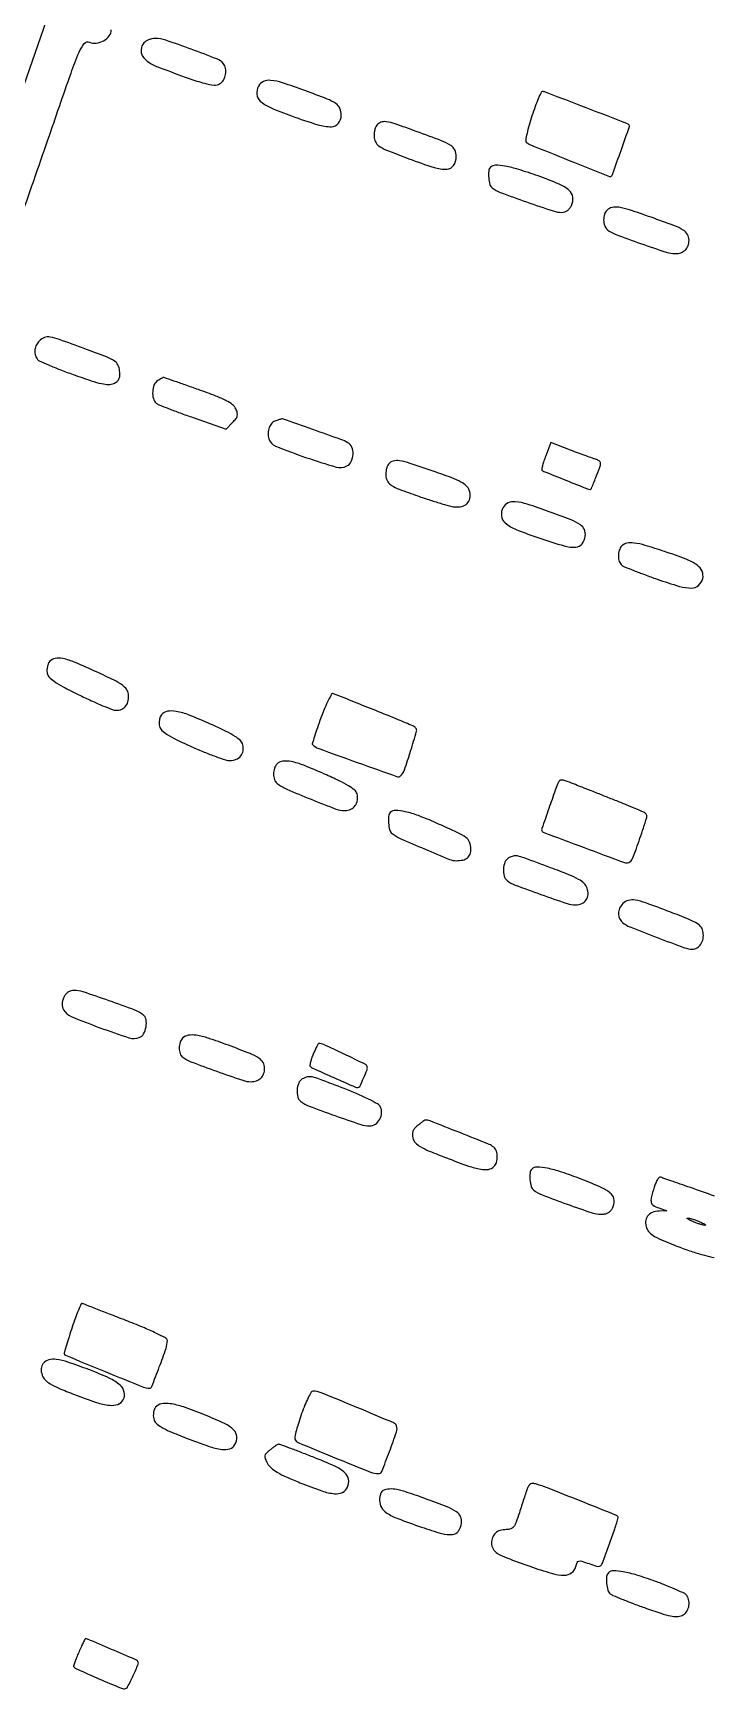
# Model space of a CAD drawing. Header units: metres. Extents: x 244 to 6504, y 133 to 4776.
# Drawn here: x 3679.8 to 3831.9, y 2188.7 to 2560.9 of the extents above; entities that cross this region are included whole.
import ezdxf

# ---------------------------------------------------------------- set-up
doc = ezdxf.new("R2010")
doc.units = ezdxf.units.M
doc.header["$MEASUREMENT"] = 0

msp = doc.modelspace()

# ---------------------------------------------------------------- linework, layer by layer
for points in [[(3073.43, 1797.58, -0.000015), (3212.47, 1744.26, -0.000001), (3356.48, 1689.04, -0.090549)], [(3360.94, 1697.34, -0.000001), (3222.9, 1750.06, -0.000075), (3098.13, 1797.73, -0.00214)], [(2390.74, 4302.36, -0.000001), (2436.6, 4383.87, -0.253439)], [(5649.78, 2908.29, -0.000001), (5592.12, 2927.27, -0.000136)], [(1770.95, 4232.21, -0.000001), (1756.31, 4203.53, -0.092463)], [(2358.85, 2292.47, -0.000002), (2402.87, 2275.77, -0.000001), (2455, 2255.99, -0.000469)], [(2661.8, 3304.26, -0.000001), (2697.55, 3290.75, -0.000089)], [(2166.88, 2385.74, -0.000003), (2059.01, 2428.09, -0.099946)], [(2836.31, 1902.63, -0.000001), (2798.12, 1918.05, -0.081722)], [(3277.66, 3166.01, -0.000003), (3312.3, 3149.56, -0.000078)], [(2910.82, 2101.23, -0.000002), (2871.64, 2116.15, -0.08954)], [(3810.74, 2887.17, 0.000009), (3776.68, 2810.24, 0.000019), (3743.02, 2734.21, 0.015605)], [(4072.04, 2648.41, -0.000003), (4098.22, 2621.39, -0.000215)], [(3742.17, 2759.42, 0.000002), (3749.92, 2779.53, 0.000119)], [(2835.59, 1257.96, 0.000001), (2811.6, 1266.94)], [(2724.87, 2153.38, -0.00001), (2851.52, 2105.29, -0.308463)], [(3719.93, 2767.49, 0.000007), (3741.95, 2759.22, 0.339141)], [(3433.83, 1894.18, -0.000012), (3289.85, 1953, -0.000025), (3146.63, 2011.53, -0.11823)], [(2592.86, 1267.89, -0.000002), (2552.45, 1283.32, -0.105537)], [(3683.32, 2565.39), (3675.85, 2543.84, -0.001193)], [(3676.78, 2518.75, 0.000991), (3679.93, 2527.75, 0.000924), (3683.13, 2536.98, -0.000915), (3688.32, 2551.93, -0.016811), (3690.13, 2556.62, -0.065785), (3691.31, 2558.62, -0.346129), (3692.47, 2558.91, 0.140519), (3693.99, 2558.68, 0.095767), (3695.64, 2559.23, 0.099572), (3696.93, 2560.34, 0.166776), (3697.38, 2561.67, 0.113522)], [(3876.12, 2185.9, -0.000016), (3862.9, 2154.5, -0.000017), (3849.7, 2123.12, -0.088776)], [(3832.96, 2299.5, 0.004202), (3827.55, 2301.41, -0.000662), (3825.22, 2302.22, -0.000927), (3823.13, 2302.95, -0.00055), (3821.37, 2303.57, -0.012375), (3820.87, 2303.76, 0.296272), (3820.54, 2303.7, 0.05763), (3820.14, 2303.21, 0.044589), (3819.73, 2302.44, 0.027183), (3819.38, 2301.48, 0.012307), (3818.74, 2299.13, 0.116609), (3818.73, 2298.09, 0.202256), (3819.2, 2297.43, 0.050014), (3820.43, 2296.84), (3822.25, 2296.17), (3820.51, 2296.12, 0.086149), (3818.96, 2295.8, 0.139717), (3817.89, 2294.99, 0.147887), (3817.45, 2293.78, 0.100732), (3817.67, 2292.32, 0.116754), (3818.31, 2291.33, 0.059572), (3819.5, 2290.45, 0.032531), (3821.53, 2289.45, 0.007033), (3825.17, 2288.01, 0.010227), (3828.08, 2286.98, 0.01454), (3830.71, 2286.19, 0.014722), (3832.88, 2285.67, 0.07558)], [(4196.11, 1859.5, 0.000008), (4204.75, 1899.34, 0.320449)], [(3793.26, 2000.95, -0.000003), (3789.22, 1992.32, -0.031217)], [(3734.93, 1774.32, -0.000007), (3697.02, 1788.85, -0.036058)]]:
    msp.add_lwpolyline(points, format="xyb")
for points in [[(3704.68, 2558.73, 0.149067), (3704.06, 2557.26, 0.167073), (3704.41, 2555.76, 0.113003), (3705.81, 2554.37, 0.050401), (3708.15, 2553.21, 0.003215), (3714.85, 2550.75, 0.019885), (3718.35, 2549.65, 0.038133), (3720.5, 2549.24, 0.169854), (3721.73, 2549.52, 0.118882), (3722.58, 2550.39, 0.08828), (3723.06, 2551.66, 0.089906), (3723.07, 2553, 0.130586), (3722.58, 2554.06, 0.126171), (3721.1, 2555.13, 0.005976), (3715.34, 2557.32, 0.007797), (3709.64, 2559.32, 0.08041), (3707.18, 2559.72, 0.05139), (3706.48, 2559.64, 0.042355), (3705.75, 2559.43, 0.044066), (3705.11, 2559.11, 0.081989)], [(3730.46, 2549.03, 0.146372), (3730.09, 2547.2, 0.188477), (3730.85, 2545.67, 0.082602), (3733.14, 2544.2, 0.014801), (3737.87, 2542.33, 0.011791), (3743.79, 2540.34, 0.078577), (3746.86, 2539.9, 0.224217), (3748.42, 2540.67, 0.170244), (3749.05, 2542.48, 0.10168), (3748.74, 2544.02, 0.143732), (3747.85, 2545.09, 0.055471), (3745.89, 2546.12, 0.00531), (3740.84, 2548.04, 0.009173), (3735.87, 2549.76, 0.054823), (3733.19, 2550.31, 0.128056), (3731.56, 2550.05, 0.167989)], [(3791.93, 2542.35, 0.00987), (3791.28, 2540.23, 0.015171), (3790.81, 2538.37, 0.009554), (3790.51, 2536.83, 0.252084), (3790.63, 2536.44, 0.094365), (3791.56, 2535.84, 0.000664), (3800.32, 2532.31, 0.000271), (3809.35, 2528.68, 0.300256), (3809.73, 2528.76, 0.111411), (3810.1, 2529.35, 0.000893), (3811.95, 2534.58, 0.000436), (3813.84, 2539.97, 0.288006), (3813.78, 2540.26, 0.10451), (3813.22, 2540.63, 0.000247), (3804.08, 2544.15, 0.000278), (3794.97, 2547.66, 0.091951), (3794.23, 2547.79, 0.294204), (3793.97, 2547.62, 0.006611), (3793.34, 2546.19, 0.012749), (3792.65, 2544.44, 0.008011)], [(3757.04, 2540.22, 0.084021), (3756.75, 2539.72, 0.03876), (3756.54, 2538.99, 0.036965), (3756.43, 2538.18, 0.042235), (3756.46, 2537.4, 0.121504), (3756.88, 2536.26, 0.108195), (3757.8, 2535.39, 0.041545), (3759.7, 2534.45, 0.004413), (3764.28, 2532.69, 0.012781), (3769.93, 2530.74, 0.088601), (3772.83, 2530.36, 0.24161), (3774.3, 2531.2, 0.145023), (3774.89, 2533.18, 0.107467), (3774.56, 2534.68, 0.145838), (3773.66, 2535.71, 0.0501), (3771.62, 2536.73, 0.00394), (3765.93, 2538.84, 0.004104), (3761.16, 2540.52, 0.044366), (3759.18, 2541.01, 0.127262), (3757.99, 2540.89, 0.132084)], [(3782.62, 2530.79, 0.172793), (3782.21, 2529.94, 0.045901), (3782.2, 2528.42, 0.046056), (3782.47, 2526.92, 0.162872), (3783, 2526.12, 0.076122), (3784.78, 2525.13, 0.004291), (3790.72, 2522.99, 0.004137), (3796.71, 2520.95, 0.080367), (3798.64, 2520.63, 0.084138), (3799.28, 2520.74, 0.07307), (3799.89, 2521.06, 0.068658), (3800.41, 2521.56, 0.060459), (3800.81, 2522.21, 0.138607), (3801.09, 2524.07, 0.183234), (3800.3, 2525.57, 0.08141), (3798.03, 2526.99, 0.014058), (3793.3, 2528.82, 0.010085), (3788.93, 2530.28, 0.029706), (3785.86, 2531.03, 0.042353), (3783.73, 2531.24, 0.202273)], [(3808.8, 2521.16, 0.12204), (3808.22, 2520.2, 0.079983), (3808.04, 2518.9, 0.081218), (3808.27, 2517.64, 0.134375), (3808.89, 2516.75, 0.083357), (3810.64, 2515.74, 0.005036), (3816.35, 2513.65, 0.00517), (3822.09, 2511.69, 0.079979), (3824.14, 2511.36, 0.083095), (3825.4, 2511.57, 0.111936), (3826.39, 2512.18, 0.113034), (3827, 2513.15, 0.085978), (3827.22, 2514.39, 0.13241), (3826.87, 2515.69, 0.125626), (3825.92, 2516.66, 0.046197), (3823.84, 2517.67, 0.004775), (3818.72, 2519.53, 0.005646), (3813.88, 2521.19, 0.038829), (3811.44, 2521.79, 0.090133), (3809.92, 2521.76, 0.14822)], [(3681.2, 2491.77, 0.079959), (3680.54, 2490.86, 0.085209), (3680.22, 2489.8, 0.086741), (3680.27, 2488.71, 0.086807), (3680.69, 2487.71, 0.14399), (3681.16, 2487.3, 0.005747), (3683.27, 2486.35, 0.009714), (3685.84, 2485.3, 0.006678), (3688.78, 2484.2, 0.005485), (3692.84, 2482.79, 0.026209), (3695.2, 2482.14, 0.047709), (3696.77, 2481.95, 0.114007), (3697.91, 2482.18, 0.056765), (3698.67, 2482.64, 0.119781), (3699.1, 2483.17, 0.10115), (3699.28, 2483.91, 0.033273), (3699.25, 2485.02, 0.09371), (3698.86, 2486.35, 0.134677), (3698.04, 2487.25, 0.048701), (3696.29, 2488.13, 0.003853), (3691.42, 2489.98, 0.003016), (3685.73, 2492.05, 0.042382), (3683.62, 2492.61, 0.130539), (3682.35, 2492.5, 0.110324)], [(3707.82, 2482.82, 0.168528), (3707.03, 2481.91, 0.077742), (3706.68, 2480.35, 0.077613), (3706.83, 2478.77, 0.166538), (3707.49, 2477.75, 0.069925), (3708.1, 2477.39, 0.003567), (3710.25, 2476.53, 0.005636), (3712.84, 2475.56, 0.004052), (3715.74, 2474.52), (3723.18, 2471.94), (3724.64, 2473.41, 0.030194), (3725.39, 2474.25, 0.107621), (3725.7, 2474.89, 0.12228), (3725.7, 2475.56, 0.044463), (3725.38, 2476.47, 0.122526), (3724.64, 2477.39, 0.045363), (3723.22, 2478.3, 0.026784), (3720.89, 2479.34, 0.006537), (3716.94, 2480.8, 0.000687), (3713.97, 2481.85, 0.001123), (3711.45, 2482.73, 0.000105), (3709.2, 2483.51, 0.124646), (3709.1, 2483.52, 0.081554), (3709.02, 2483.49, 0.002205), (3708.67, 2483.3, 0.004526), (3708.27, 2483.08, 0.00308)], [(3734.35, 2473.81, 0.145068), (3733.48, 2473.29, 0.094719), (3732.86, 2472.28, 0.084346), (3732.61, 2471, 0.082725), (3732.8, 2469.7, 0.224402), (3734.29, 2468.1, 0.011695), (3741.06, 2465.57, 0.012432), (3747.92, 2463.38, 0.196309), (3750.31, 2463.63, 0.157351), (3751.31, 2464.66, 0.103133), (3751.72, 2466.27, 0.106374), (3751.44, 2467.87, 0.176864), (3750.54, 2468.87, 0.036201), (3748.99, 2469.57, 0.001238), (3742.69, 2471.82, 0.00024), (3735.88, 2474.23, 0.252172), (3735.58, 2474.19, -0.085365), (3735.5, 2474.15, -0.003069), (3735.17, 2474.05, -0.005567), (3734.79, 2473.93, -0.003865)], [(3795.03, 2465.92, 0.009959), (3794.62, 2464.77, 0.015377), (3794.32, 2463.76, 0.009697), (3794.11, 2462.93, 0.259241), (3794.17, 2462.71, 0.099346), (3794.62, 2462.41, 0.000539), (3799.52, 2460.44, 0.000559), (3804.42, 2458.47, 0.095381), (3804.97, 2458.37, 0.30291), (3805.27, 2458.56, 0.002937), (3806.28, 2461.03, 0.006327), (3807.19, 2463.38, 0.089549), (3807.35, 2464.26, 0.166618), (3807.26, 2464.51, 0.062848), (3807.01, 2464.76, 0.053302), (3806.63, 2464.99, 0.042935), (3806.19, 2465.16, -0.015852), (3805.5, 2465.38, -0.002152), (3804.07, 2465.89, -0.002477), (3802.38, 2466.51, -0.002088), (3800.6, 2467.18), (3796.16, 2468.88)], [(3759.69, 2464.04, 0.083994), (3759.4, 2463.54, 0.038768), (3759.19, 2462.82, 0.036975), (3759.08, 2462, 0.042259), (3759.11, 2461.22, 0.113666), (3759.51, 2460.1, 0.115681), (3760.36, 2459.27, 0.045646), (3762.09, 2458.42, 0.004951), (3766.28, 2456.89, 0.007023), (3769.07, 2455.95, 0.008616), (3771.7, 2455.15, 0.007359), (3773.93, 2454.54, 0.059775), (3774.97, 2454.41, 0.090073), (3776.52, 2454.67, 0.144293), (3777.59, 2455.46, 0.149826), (3778.03, 2456.68, 0.099647), (3777.82, 2458.16, 0.118175), (3777.16, 2459.17, 0.066045), (3775.97, 2460.02, 0.033377), (3773.89, 2460.97, 0.006148), (3769.92, 2462.4, 0.004438), (3764.57, 2464.21, 0.039684), (3762.16, 2464.79, 0.106754), (3760.74, 2464.71, 0.153924)], [(3785.44, 2454.31, 0.149191), (3785.06, 2452.39, 0.195519), (3785.89, 2450.82, 0.080153), (3788.38, 2449.34, 0.01298), (3793.7, 2447.39, 0.010724), (3799.14, 2445.68, 0.083211), (3801.78, 2445.37, 0.221257), (3803.18, 2446.11, 0.1333), (3803.9, 2447.89, 0.130196), (3803.7, 2449.34, 0.145652), (3802.81, 2450.42, 0.055635), (3800.76, 2451.5, 0.006285), (3795.82, 2453.36, 0.009303), (3790.87, 2455.04, 0.05473), (3788.18, 2455.59, 0.126764), (3786.54, 2455.33, 0.168167)], [(3812.12, 2445.65, 0.121615), (3811.54, 2444.69, 0.077398), (3811.35, 2443.4, 0.079632), (3811.56, 2442.15, 0.147422), (3812.15, 2441.32, 0.066989), (3812.76, 2440.97, 0.003683), (3814.81, 2440.14, 0.005656), (3817.27, 2439.2, 0.004101), (3820.04, 2438.2, 0.012628), (3825.06, 2436.57, 0.07505), (3827.79, 2436.19, 0.178254), (3829.37, 2436.79, 0.153088), (3830.3, 2438.32, 0.166482), (3830.16, 2439.95, 0.135458), (3829.04, 2441.33, 0.062067), (3826.55, 2442.67, 0.012185), (3821.74, 2444.4, 0.007948), (3817.37, 2445.78, 0.040351), (3814.88, 2446.31, 0.08085), (3813.26, 2446.26, 0.14888)], [(3683.5, 2419.65, 0.074494), (3683.21, 2419.17, 0.041702), (3683.01, 2418.52, 0.040508), (3682.9, 2417.82, 0.051913), (3682.93, 2417.17, 0.154145), (3683.37, 2416.23, 0.053036), (3684.51, 2415.25, 0.029791), (3686.53, 2414.02, 0.00679), (3690.1, 2412.19, 0.007107), (3692.86, 2410.87, 0.009385), (3695.42, 2409.75, 0.007164), (3697.58, 2408.89, 0.085906), (3698.46, 2408.71, 0.109676), (3699.71, 2408.96, 0.126845), (3700.66, 2409.71, 0.114751), (3701.19, 2410.89, 0.078907), (3701.24, 2412.36, 0.12773), (3700.82, 2413.44, 0.084043), (3699.86, 2414.37, 0.037912), (3697.99, 2415.47, 0.005706), (3694.07, 2417.34, 0.008397), (3689.22, 2419.48, 0.045896), (3686.48, 2420.35, 0.100408), (3684.74, 2420.37, 0.175091)], [(3744.47, 2406.98, 0.003972), (3743.69, 2404.75, 0.006422), (3743.06, 2402.85, 0.001817), (3742.55, 2401.2, 0.277764), (3742.59, 2401.01, 0.109285), (3743.99, 2400.12, 0.001835), (3752.67, 2396.99, 0.0009), (3761.7, 2393.79, 0.288758), (3762.4, 2393.95, 0.113149), (3763.25, 2395.3, 0.008098), (3764.65, 2399.54, 0.004779), (3765.99, 2404, 0.27865), (3765.78, 2404.79, 0.091652), (3765.16, 2405.2, 0.002144), (3761.88, 2406.58, 0.002856), (3756.83, 2408.63, 0.0005), (3747.31, 2412.44, 0.362581), (3746.9, 2412.31, 0.02002), (3746.19, 2411.06, 0.022029), (3745.37, 2409.29, 0.010872)], [(3708.65, 2407.7, 0.084529), (3708.37, 2407.21, 0.048035), (3708.19, 2406.54, 0.046205), (3708.14, 2405.81, 0.056217), (3708.23, 2405.14, 0.138026), (3708.77, 2404.2, 0.05202), (3709.96, 2403.26, 0.029956), (3711.99, 2402.12, 0.007187), (3715.5, 2400.49, 0.008268), (3718.26, 2399.32, 0.010407), (3720.85, 2398.32, 0.008707), (3723.04, 2397.58, 0.077731), (3724.04, 2397.42, 0.094023), (3725.45, 2397.69, 0.12819), (3726.49, 2398.44, 0.131769), (3727, 2399.59, 0.102274), (3726.95, 2400.97, 0.138026), (3726.41, 2401.9, 0.05202), (3725.22, 2402.85, 0.029956), (3723.18, 2403.98, 0.007187), (3719.67, 2405.61, 0.010935), (3714.9, 2407.62, 0.047299), (3711.94, 2408.47, 0.092244), (3709.99, 2408.48, 0.176078)], [(3734.61, 2396.63, 0.121643), (3734.04, 2395.67, 0.077365), (3733.85, 2394.38, 0.079412), (3734.06, 2393.13, 0.145178), (3734.65, 2392.29, 0.064818), (3736.82, 2390.99, 0.006872), (3742.28, 2388.7, 0.005698), (3747.86, 2386.52, 0.09032), (3749.86, 2386.16, 0.108904), (3751.2, 2386.46, 0.128504), (3752.2, 2387.28, 0.123993), (3752.69, 2388.52, 0.097306), (3752.6, 2389.96, 0.160118), (3752.09, 2390.75, 0.033777), (3750.72, 2391.71, 0.024405), (3748.58, 2392.87, 0.008093), (3745.32, 2394.37, 0.009261), (3740.62, 2396.34, 0.042607), (3737.79, 2397.19, 0.083367), (3735.92, 2397.27, 0.166575)], [(3797.73, 2392.26, 0.012147), (3797.15, 2390.72, 0.000974), (3795.72, 2386.63, 0.000187), (3794.15, 2382.12, 0.083648), (3794.1, 2381.81, 0.312027), (3794.44, 2381.31, 0.00065), (3803.63, 2377.86, 0.000911), (3812.71, 2374.48, 0.182266), (3813.66, 2374.48, 0.213588), (3814.55, 2375.38, 0.00801), (3816.19, 2379.93, 0.006868), (3817.72, 2384.58, 0.298017), (3817.45, 2385.53, 0.075319), (3817.06, 2385.78, 0.002214), (3815.25, 2386.57, 0.004391), (3813.11, 2387.47, 0.003008), (3810.66, 2388.45, -0.000029), (3808.02, 2389.49, -0.000026), (3805.31, 2390.57, -0.000026), (3802.88, 2391.52, -0.000086), (3801.28, 2392.16, 0.00723), (3799.38, 2392.88, 0.080419), (3798.58, 2393.03, 0.211668), (3798.11, 2392.84, 0.094385)], [(3760.09, 2385.72, 0.172851), (3759.69, 2384.87, 0.045771), (3759.68, 2383.35, 0.045978), (3759.94, 2381.84, 0.159783), (3760.48, 2381.03, 0.062856), (3762.33, 2379.91, 0.004619), (3767.77, 2377.54, 0.003433), (3773.38, 2375.2, 0.09724), (3774.92, 2374.9, 0.051029), (3776.41, 2375.05, 0.118874), (3777.42, 2375.53, 0.140442), (3778, 2376.35, 0.084063), (3778.2, 2377.54, 0.095771), (3777.91, 2379.04, 0.137494), (3777.09, 2380.11, 0.052259), (3775.25, 2381.2, 0.004645), (3770.33, 2383.42, 0.013869), (3766.39, 2385.03, 0.034766), (3763.42, 2385.92, 0.04835), (3761.27, 2386.19, 0.205984)], [(3786.65, 2375.51, 0.168559), (3785.86, 2374.59, 0.077644), (3785.51, 2373.04, 0.077767), (3785.65, 2371.46, 0.170478), (3786.32, 2370.46, 0.072365), (3788.16, 2369.43, 0.004673), (3793.94, 2367.31, 0.004321), (3799.8, 2365.28, 0.081549), (3801.71, 2364.96, 0.101784), (3803.12, 2365.25, 0.141986), (3804.12, 2366.07, 0.139442), (3804.53, 2367.3, 0.096752), (3804.31, 2368.76, 0.119143), (3803.65, 2369.79, 0.062668), (3802.41, 2370.7, 0.031739), (3800.23, 2371.73, 0.005841), (3796.09, 2373.33, 0.001048), (3790.2, 2375.51, 0.031466), (3788.68, 2375.96, 0.120568), (3787.72, 2375.95, 0.068648)], [(3812.36, 2365.25, 0.087683), (3811.63, 2364.2, 0.104005), (3811.36, 2363.04, 0.111579), (3811.59, 2361.92, 0.114149), (3812.27, 2361.02, 0.07832), (3813.95, 2360.02, 0.003767), (3820.04, 2357.64, 0.003466), (3826.2, 2355.34, 0.088015), (3827.97, 2355.03, 0.132867), (3829.04, 2355.32, 0.116371), (3829.88, 2356.12, 0.099598), (3830.37, 2357.33, 0.074514), (3830.41, 2358.77, 0.12092), (3830, 2359.89, 0.10553), (3829.09, 2360.76, 0.042025), (3827.25, 2361.69, 0.004802), (3822.91, 2363.41, 0.004801), (3817.53, 2365.41, 0.043564), (3815.11, 2366.06, 0.11309), (3813.6, 2365.98, 0.127616)], [(3686.7, 2344.17, 0.040227), (3686.41, 2343.38, 0.063412), (3686.31, 2342.67, 0.069622), (3686.4, 2342.01, 0.061467), (3686.66, 2341.36, 0.169273), (3688.32, 2339.89, 0.009528), (3694.82, 2337.36, 0.009574), (3701.41, 2335.09, 0.167775), (3703.64, 2335.13, 0.177136), (3704.62, 2335.96, 0.086499), (3705.19, 2337.52, 0.087066), (3705.18, 2339.17, 0.183334), (3704.54, 2340.26, 0.078), (3702.7, 2341.3, 0.00499), (3696.89, 2343.42, 0.004902), (3691.03, 2345.42, 0.080203), (3688.99, 2345.75, 0.072547), (3688.27, 2345.65, 0.078933), (3687.64, 2345.34, 0.075543), (3687.11, 2344.84, 0.059297)], [(3713.41, 2335.02, 0.121588), (3712.84, 2334.07, 0.077431), (3712.65, 2332.78, 0.079844), (3712.86, 2331.53, 0.149603), (3713.45, 2330.71, 0.072257), (3715.27, 2329.7, 0.004515), (3721.06, 2327.57, 0.004152), (3726.92, 2325.53, 0.081986), (3728.79, 2325.22, 0.085403), (3730.03, 2325.43, 0.111397), (3731, 2326.04, 0.111513), (3731.62, 2327.01, 0.085718), (3731.83, 2328.25, 0.128507), (3731.49, 2329.54, 0.12411), (3730.56, 2330.53, 0.047352), (3728.55, 2331.55, 0.00518), (3723.7, 2333.41, 0.009181), (3719.18, 2334.99, 0.040939), (3716.46, 2335.65, 0.077818), (3714.66, 2335.65, 0.158824)], [(3742.76, 2331.41, 0.015825), (3742.4, 2330.46, 0.023413), (3742.15, 2329.6, 0.020283), (3742.01, 2328.9, 0.24025), (3742.09, 2328.65, 0.091344), (3742.62, 2328.29, 0.000694), (3747.41, 2326.15, 0.000616), (3752.23, 2324.01, 0.104324), (3752.79, 2323.89, 0.286586), (3753.22, 2324.16, 0.009739), (3754.08, 2326.03, 0.012175), (3754.86, 2327.91, 0.173838), (3754.88, 2328.62, 0.201492), (3754.42, 2329.14, 0.001886), (3749.71, 2331.42, 0.003007), (3745.12, 2333.58, 0.108967), (3743.98, 2333.83, 0.277362), (3743.87, 2333.76, 0.005163), (3743.54, 2333.12, 0.011059), (3743.16, 2332.34, 0.006972)], [(3740.28, 2325.83, 0.168559), (3739.49, 2324.91, 0.077644), (3739.14, 2323.36, 0.077767), (3739.28, 2321.78, 0.170478), (3739.95, 2320.77, 0.072559), (3741.84, 2319.73, 0.004967), (3747.61, 2317.61, 0.00464), (3753.46, 2315.6, 0.080737), (3755.44, 2315.28, 0.150981), (3756.74, 2315.68, 0.118149), (3757.74, 2316.79, 0.115254), (3758.14, 2318.24, 0.138933), (3757.82, 2319.62, 0.139576), (3757.22, 2320.22, 0.010507), (3755.17, 2321.3, 0.013839), (3752.63, 2322.48, 0.009983), (3749.73, 2323.67, 0.001635), (3744.2, 2325.79, 0.034476), (3742.51, 2326.29, 0.11454), (3741.44, 2326.29, 0.073987)], [(3766.25, 2315.39, 0.042862), (3765.55, 2314.72, 0.090479), (3765.17, 2314.08, 0.096819), (3765.05, 2313.37, 0.054477), (3765.17, 2312.51, 0.129881), (3765.72, 2311.51, 0.069907), (3766.83, 2310.64, 0.034333), (3768.83, 2309.64, 0.006107), (3772.73, 2308.09, 0.007122), (3777.66, 2306.27, 0.039399), (3780.4, 2305.54, 0.083119), (3782.14, 2305.52, 0.160113), (3783.37, 2306.14, 0.121707), (3783.94, 2307.09, 0.077289), (3784.13, 2308.38, 0.078919), (3783.92, 2309.64, 0.14023), (3783.33, 2310.5, 0.077036), (3782.29, 2311.13, 0.001162), (3775.69, 2313.77, 0.000977), (3769.01, 2316.41, 0.093977), (3768, 2316.61, 0.145548), (3767.84, 2316.56, 0.007024), (3767.38, 2316.25, 0.010967), (3766.84, 2315.86, 0.007642)], [(3791.89, 2305.56, 0.172798), (3791.49, 2304.72, 0.045891), (3791.47, 2303.2, 0.04605), (3791.74, 2301.69, 0.162628), (3792.28, 2300.89, 0.072728), (3794.25, 2299.78, 0.005947), (3799.81, 2297.7, 0.005585), (3805.44, 2295.75, 0.080891), (3807.52, 2295.41, 0.058073), (3808.31, 2295.5, 0.066371), (3809.01, 2295.77, 0.069827), (3809.59, 2296.2, 0.076001), (3810.01, 2296.76, 0.13446), (3810.42, 2298.54, 0.196667), (3809.75, 2299.98, 0.082929), (3807.64, 2301.38, 0.012812), (3802.98, 2303.32, 0.011428), (3798.57, 2304.91, 0.030797), (3795.35, 2305.77, 0.042427), (3793.07, 2306.03, 0.206757)], [(3830.53, 2293.31, -0.0262), (3830.91, 2293.05, -0.623752), (3830.89, 2292.95, -0.121872), (3830.63, 2292.94, -0.007208), (3829.87, 2293.14, -0.016647), (3829.16, 2293.35, -0.012897), (3828.41, 2293.63, -0.013091), (3827.72, 2293.93, -0.030397), (3827.22, 2294.19, -0.0262), (3826.84, 2294.46, -0.623752), (3826.86, 2294.56, -0.121872), (3827.12, 2294.56, -0.007208), (3827.88, 2294.37, -0.016647), (3828.59, 2294.15, -0.012897), (3829.34, 2293.87, -0.013091), (3830.04, 2293.58, -0.030397)], [(3688.58, 2270.04, 0.001938), (3687.89, 2267.9, 0.002942), (3687.31, 2266.03, 0.001099), (3686.83, 2264.42, 0.072857), (3686.79, 2264.14, 0.304214), (3687.06, 2263.73, 0.000437), (3695.97, 2260.08, 0.001045), (3704.58, 2256.58, 0.096193), (3705.91, 2256.32, 0.307883), (3706.47, 2256.7, 0.003538), (3708.17, 2261.09, 0.00774), (3709.67, 2265.27, 0.082937), (3709.97, 2267.04, 0.277907), (3709.66, 2267.55, 0.008921), (3707.42, 2268.69, 0.013668), (3704.46, 2270.02, 0.006597), (3700.61, 2271.57, -0.000054), (3696.99, 2272.98, -0.000084), (3693.87, 2274.19, -0.000023), (3691.15, 2275.25, -0.002936), (3690.81, 2275.38, 0.402993), (3690.58, 2275.29, 0.006274), (3689.98, 2273.88, 0.012632), (3689.3, 2272.14, 0.007546)], [(3682.12, 2261.92, 0.070447), (3681.76, 2261.34, 0.080565), (3681.6, 2260.72, 0.06988), (3681.64, 2260.01, 0.03867), (3681.87, 2259.18, 0.113099), (3682.5, 2258.19, 0.060483), (3683.65, 2257.3, 0.033568), (3685.61, 2256.32, 0.007514), (3689.07, 2254.91, 0.011693), (3694.02, 2253.12, 0.054005), (3696.99, 2252.47, 0.1134), (3698.86, 2252.69, 0.186031), (3700.06, 2253.72, 0.180739), (3700.29, 2255.44, 0.158076), (3699.36, 2257.01, 0.073153), (3696.9, 2258.59, 0.016722), (3692.33, 2260.5, 0.008537), (3687.62, 2262.18, 0.047215), (3685, 2262.8, 0.101169), (3683.33, 2262.7, 0.154403)], [(3740.15, 2250.63, 0.00927), (3739.49, 2248.64, 0.013021), (3738.98, 2246.85, 0.009279), (3738.62, 2245.35, 0.147198), (3738.66, 2244.83, 0.204357), (3739.35, 2244.12, 0.001337), (3747.61, 2240.7, 0.002439), (3755.6, 2237.47, 0.095192), (3757.47, 2237.11, 0.306717), (3758.16, 2237.59, 0.005355), (3759.9, 2242.07, 0.007444), (3761.48, 2246.49, 0.164183), (3761.49, 2247.83, 0.215575), (3760.85, 2248.52, 0.001233), (3752.55, 2252.01, 0.002312), (3744.53, 2255.31, 0.09669), (3742.7, 2255.66, 0.266931), (3742.32, 2255.44, 0.014511), (3741.64, 2254.18, 0.019414), (3740.89, 2252.56, 0.012647)], [(3707.33, 2252.03, 0.084774), (3707.04, 2251.53, 0.049324), (3706.86, 2250.86, 0.047035), (3706.82, 2250.12, 0.053853), (3706.92, 2249.43, 0.134056), (3707.45, 2248.47, 0.064767), (3708.57, 2247.61, 0.033488), (3710.55, 2246.61, 0.006633), (3714.23, 2245.11, 0.010177), (3719.24, 2243.27, 0.049321), (3722.19, 2242.57, 0.106534), (3724.02, 2242.71, 0.200041), (3725.15, 2243.63, 0.13303), (3725.57, 2245.44, 0.191268), (3724.91, 2246.92, 0.084851), (3722.83, 2248.37, 0.014233), (3718.35, 2250.32, 0.011252), (3713.61, 2252.1, 0.045769), (3710.63, 2252.84, 0.085844), (3708.65, 2252.81, 0.174051)], [(3733.06, 2242.45, 0.024377), (3732.16, 2241.64, 0.151543), (3731.88, 2241.1, 0.150516), (3731.95, 2240.48, 0.023948), (3732.49, 2239.39, 0.090373), (3733.3, 2238.41, 0.041664), (3734.66, 2237.44, 0.02828), (3736.7, 2236.38, 0.009647), (3739.78, 2235.08, 0.011738), (3744.72, 2233.22, 0.060298), (3747.57, 2232.6, 0.134868), (3749.33, 2232.91, 0.177294), (3750.47, 2234.06, 0.14862), (3750.7, 2235.84, 0.174521), (3749.88, 2237.31, 0.073558), (3747.58, 2238.79, 0.011957), (3742.66, 2240.86, 0.001648), (3739.88, 2241.95, 0.002545), (3737.46, 2242.87, 0.000799), (3735.36, 2243.65, 0.077031), (3735.05, 2243.72, 0.139902), (3734.8, 2243.66, 0.014663), (3734.29, 2243.35, 0.01726), (3733.69, 2242.94, 0.013013)], [(3758.49, 2233.36, 0.155176), (3758.18, 2233.1, 0.054799), (3757.91, 2232.56, 0.047934), (3757.73, 2231.87, 0.040249), (3757.67, 2231.11, 0.131685), (3758.1, 2229.5, 0.120284), (3759.29, 2228.26, 0.05174), (3761.76, 2227.02, 0.007382), (3767.09, 2225.09, 0.014293), (3771.68, 2223.66, 0.093432), (3774.08, 2223.44, 0.21819), (3775.4, 2224.21, 0.12394), (3776.08, 2225.98, 0.132382), (3775.87, 2227.43, 0.142664), (3774.96, 2228.53, 0.055958), (3772.88, 2229.63, 0.006742), (3768.01, 2231.47, 0.006368), (3763.9, 2232.9, 0.031425), (3761.54, 2233.53, 0.057698), (3759.89, 2233.66, 0.087516)], [(3790.87, 2233.68, 0.008046), (3790.57, 2232.85, 0.002018), (3790.11, 2231.48, 0.002061), (3789.59, 2229.91, 0.002074), (3789.09, 2228.34, -0.011678), (3788.36, 2226.17, -0.076301), (3787.8, 2225.17, -0.146079), (3787.14, 2224.69, -0.083867), (3786.16, 2224.53, 0.071591), (3784.76, 2224.33, 0.113918), (3783.71, 2223.73, 0.121041), (3783.06, 2222.77, 0.087569), (3782.84, 2221.5, 0.133401), (3783.19, 2220.18, 0.124668), (3784.17, 2219.19, 0.046411), (3786.28, 2218.17, 0.00494), (3791.42, 2216.3, 0.013394), (3796.35, 2214.71, 0.06923), (3799.17, 2214.29, 0.160297), (3800.83, 2214.82, 0.176293), (3801.77, 2216.21, -0.0395), (3802.08, 2217.15, -0.241363), (3802.46, 2217.46, -0.130984), (3803.1, 2217.44, -0.009464), (3804.78, 2216.88, 0.010296), (3806.43, 2216.34, 0.118146), (3807.1, 2216.29, 0.219435), (3807.53, 2216.59, 0.047543), (3807.92, 2217.43, -0.001051), (3808.22, 2218.25, -0.000219), (3808.74, 2219.69, -0.00023), (3809.35, 2221.36, -0.000217), (3809.97, 2223.06, 0.006862), (3810.54, 2224.67, 0.010851), (3810.98, 2226.07, 0.005036), (3811.3, 2227.25, 0.269719), (3811.25, 2227.47, 0.099673), (3810.72, 2227.81, 0.000266), (3802.75, 2230.99, 0.001133), (3795.42, 2233.89, 0.018719), (3792.94, 2234.76, 0.050437), (3792.17, 2234.91, 0.145202), (3791.64, 2234.81, 0.138894), (3791.23, 2234.43, 0.044623)], [(3809.11, 2214.81, 0.17288), (3808.71, 2213.96, 0.045704), (3808.7, 2212.44, 0.045938), (3808.96, 2210.93, 0.158216), (3809.5, 2210.11, 0.069107), (3810.11, 2209.75, 0.00404), (3812.11, 2208.92, 0.006056), (3814.51, 2207.98, 0.004418), (3817.21, 2206.99, 0.006106), (3820.9, 2205.72, 0.028747), (3823.07, 2205.14, 0.052319), (3824.53, 2204.99, 0.106016), (3825.66, 2205.24, 0.123126), (3826.61, 2206, 0.106708), (3827.15, 2207.15, 0.100874), (3827.19, 2208.49, 0.098385), (3826.7, 2209.74, 0.139656), (3826.25, 2210.15, 0.007054), (3824.43, 2210.99, 0.01085), (3822.21, 2211.93, 0.007608), (3819.68, 2212.89, 0.011428), (3815.48, 2214.3, 0.030446), (3812.41, 2215.06, 0.041581), (3810.24, 2215.27, 0.202456)], [(3690.06, 2196.94, 0.006672), (3689.56, 2195.75, 0.010635), (3689.18, 2194.72, 0.004751), (3688.88, 2193.84, 0.284369), (3688.92, 2193.69, 0.091582), (3689.75, 2193.13, 0.00171), (3694.58, 2191.02, 0.001582), (3699.45, 2188.94, 0.100543), (3700.36, 2188.76, 0.278624), (3701.03, 2189.17, 0.012594), (3702.29, 2191.7, 0.01214), (3703.42, 2194.3, 0.318716), (3703.25, 2195.01, 0.078517), (3702.77, 2195.31, 0.000379), (3697.44, 2197.61, 0.000298), (3692.05, 2199.93, 0.101711), (3691.61, 2200.02, 0.278371), (3691.48, 2199.94, 0.004074), (3691.06, 2199.11, 0.009765), (3690.58, 2198.12, 0.006123)]]:
    msp.add_lwpolyline(points, format="xyb", close=True)

doc.saveas('drawing.dxf')
